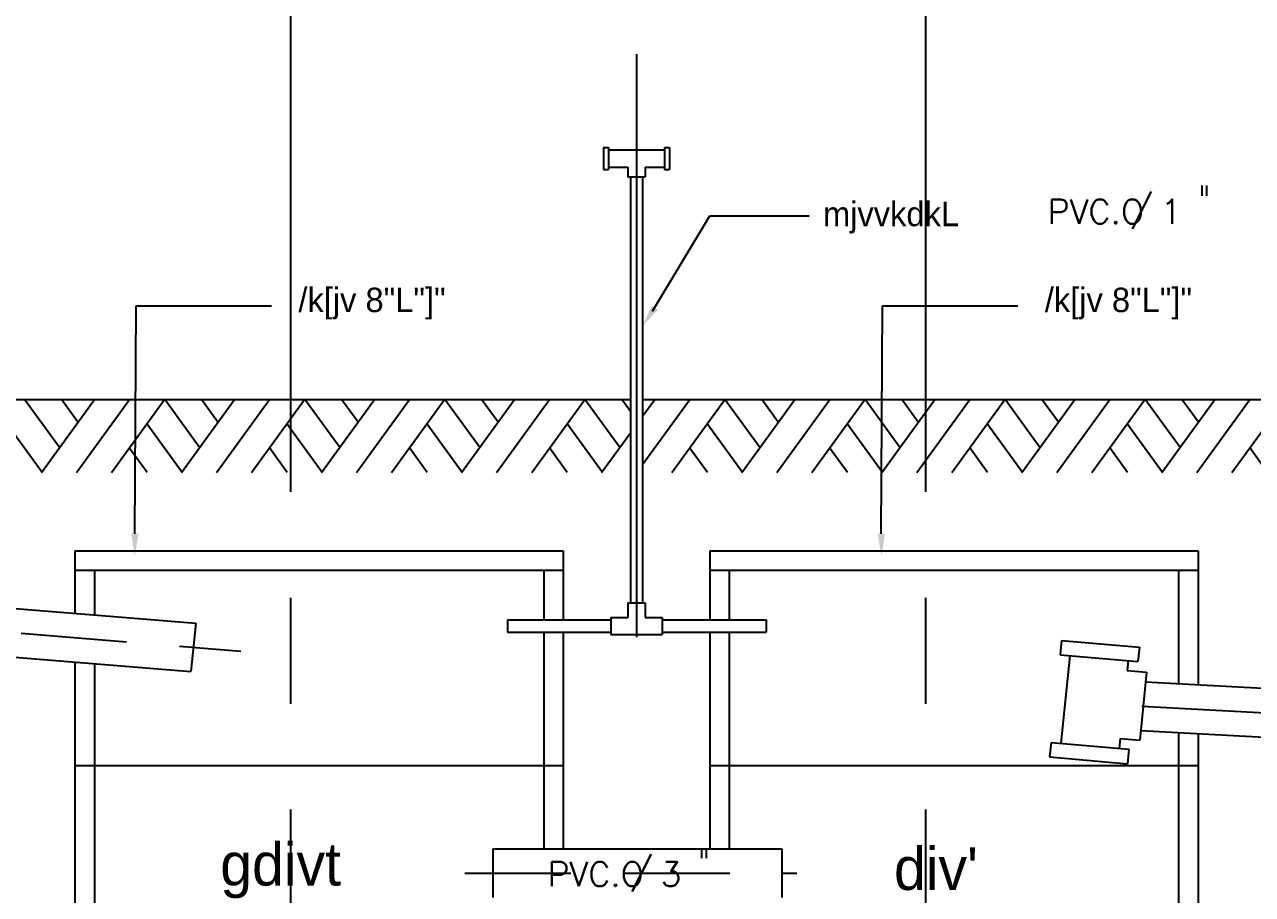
# Model space of a CAD drawing. Header units: inches. Extents: x -2548 to -2391, y 2200 to 2352.
# Drawn here: x -2465.805 to -2462.908, y 2323.275 to 2325.327 of the extents above; entities that cross this region are included whole.
import ezdxf

# ---------------------------------------------------------------- set-up
doc = ezdxf.new("R2010")
doc.units = ezdxf.units.IN
doc.header["$MEASUREMENT"] = 0
doc.linetypes.add('CENTER', pattern=[2, 1.25, -0.25, 0.25, -0.25])
doc.linetypes.add('HIDDEN', pattern=[0.375, 0.25, -0.125])
for name, color, linetype in [('1', 7, 'Continuous'), ('2', 2, 'Continuous'), ('3', 3, 'Continuous'), ('4', 4, 'Continuous')]:
    doc.layers.add(name, color=color, linetype=linetype)
doc.styles.add('ROMANS', font='romans', dxfattribs={"height": 0.1})
doc.styles.add('THAI', font='thai2')

msp = doc.modelspace()

# ---------------------------------------------------------------- linework, layer by layer
at = {"layer": '1', "color": 8}
for p, q in [((-2464.32344, 2324.6513), (-2464.18793, 2324.87621)), ((-2464.18793, 2324.87621), (-2463.95407, 2324.87621)), ((-2465.54437, 2324.12626), (-2465.54121, 2324.66377)), ((-2465.54121, 2324.66377), (-2465.22238, 2324.66377)), ((-2463.78363, 2324.12626), (-2463.78047, 2324.66377)), ((-2463.78047, 2324.66377), (-2463.46164, 2324.66377))]:
    msp.add_line(p, q, dxfattribs=at)
at = {"layer": '1', "linetype": 'HIDDEN'}
msp.add_line((-2464.76577, 2323.32562), (-2463.98307, 2323.32562), dxfattribs=at)
at = {"layer": '1', "linetype": 'CENTER'}
for points in [[(-2465.17708, 2327.47531), (-2465.17708, 2322.48421)], [(-2463.67948, 2327.47531), (-2463.67948, 2322.48677)]]:
    msp.add_lwpolyline(points, dxfattribs=at)
at = {"layer": '1', "linetype": 'Continuous'}
msp.add_lwpolyline([(-2464.36118, 2325.25759), (-2464.36118, 2323.88243)], dxfattribs=at)
at = {"layer": '1'}
for points in [[(-2465.72209, 2324.32955), (-2465.80435, 2324.44318)], [(-2465.76491, 2324.27038), (-2465.6398, 2324.44318)], [(-2465.67875, 2324.38942), (-2465.71767, 2324.44318)], [(-2465.68224, 2324.27038), (-2465.55713, 2324.44318)], [(-2465.59957, 2324.27038), (-2465.47446, 2324.44318)], [(-2465.3917, 2324.32955), (-2465.47396, 2324.44318)], [(-2465.43452, 2324.27038), (-2465.30941, 2324.44318)], [(-2465.34835, 2324.38942), (-2465.38727, 2324.44318)], [(-2465.35185, 2324.27038), (-2465.22674, 2324.44318)], [(-2465.26918, 2324.27038), (-2465.14407, 2324.44318)], [(-2465.0613, 2324.32955), (-2465.14356, 2324.44318)], [(-2465.10413, 2324.27038), (-2464.97902, 2324.44318)], [(-2465.01796, 2324.38942), (-2465.05688, 2324.44318)], [(-2465.02145, 2324.27038), (-2464.89634, 2324.44318)], [(-2464.93878, 2324.27038), (-2464.81367, 2324.44318)], [(-2464.73091, 2324.32955), (-2464.81317, 2324.44318)], [(-2464.77373, 2324.27038), (-2464.64862, 2324.44318)], [(-2464.68757, 2324.38942), (-2464.72649, 2324.44318)], [(-2464.69106, 2324.27038), (-2464.56595, 2324.44318)], [(-2464.60839, 2324.27038), (-2464.48328, 2324.44318)], [(-2464.40051, 2324.32955), (-2464.48278, 2324.44318)], [(-2464.37558, 2324.41484), (-2464.39609, 2324.44318)], [(-2464.34678, 2324.28956), (-2464.23556, 2324.44318)], [(-2464.34678, 2324.40375), (-2464.31823, 2324.44318)], [(-2464.278, 2324.27038), (-2464.15289, 2324.44318)], [(-2464.07012, 2324.32955), (-2464.15238, 2324.44318)], [(-2464.11294, 2324.27038), (-2463.98783, 2324.44318)], [(-2464.02678, 2324.38942), (-2464.0657, 2324.44318)], [(-2464.03027, 2324.27038), (-2463.90516, 2324.44318)], [(-2463.9476, 2324.27038), (-2463.82249, 2324.44318)], [(-2463.73973, 2324.32955), (-2463.82199, 2324.44318)], [(-2463.78255, 2324.27038), (-2463.65744, 2324.44318)], [(-2463.69638, 2324.38942), (-2463.73531, 2324.44318)], [(-2463.69988, 2324.27038), (-2463.57477, 2324.44318)], [(-2463.61721, 2324.27038), (-2463.4921, 2324.44318)], [(-2463.40933, 2324.32955), (-2463.4916, 2324.44318)], [(-2463.45216, 2324.27038), (-2463.32705, 2324.44318)], [(-2463.36599, 2324.38942), (-2463.40491, 2324.44318)], [(-2463.36949, 2324.27038), (-2463.24438, 2324.44318)], [(-2463.28682, 2324.27038), (-2463.16171, 2324.44318)], [(-2463.07894, 2324.32955), (-2463.1612, 2324.44318)], [(-2463.12176, 2324.27038), (-2462.99665, 2324.44318)], [(-2463.0356, 2324.38942), (-2463.07452, 2324.44318)], [(-2463.03909, 2324.27038), (-2462.91398, 2324.44318)], [(-2462.95642, 2324.27038), (-2462.83131, 2324.44318)], [(-2465.76318, 2324.27038), (-2465.84657, 2324.38555)], [(-2465.43279, 2324.27038), (-2465.51618, 2324.38555)], [(-2465.1024, 2324.27038), (-2465.18579, 2324.38555)], [(-2464.772, 2324.27038), (-2464.85539, 2324.38555)], [(-2464.44161, 2324.27038), (-2464.525, 2324.38555)], [(-2464.11122, 2324.27038), (-2464.19461, 2324.38555)], [(-2463.78082, 2324.27038), (-2463.86421, 2324.38555)], [(-2463.45043, 2324.27038), (-2463.53382, 2324.38555)], [(-2463.12004, 2324.27038), (-2463.20343, 2324.38555)], [(-2464.44334, 2324.27038), (-2464.37558, 2324.36397)], [(-2465.51546, 2324.27038), (-2465.55752, 2324.32846)], [(-2465.18507, 2324.27038), (-2465.22712, 2324.32846)], [(-2464.85467, 2324.27038), (-2464.89673, 2324.32846)], [(-2464.52428, 2324.27038), (-2464.56634, 2324.32846)], [(-2464.19389, 2324.27038), (-2464.23594, 2324.32846)], [(-2463.86349, 2324.27038), (-2463.90555, 2324.32846)], [(-2463.5331, 2324.27038), (-2463.57515, 2324.32846)], [(-2463.20271, 2324.27038), (-2463.24476, 2324.32846)], [(-2462.87231, 2324.27038), (-2462.91437, 2324.32846)], [(-2463.16874, 2323.71949), (-2460.6186, 2323.58215)], [(-2465.68598, 2323.57918), (-2464.53398, 2323.57918)], [(-2464.18838, 2323.57918), (-2463.03638, 2323.57918)]]:
    msp.add_lwpolyline(points, dxfattribs=at)
at = {"layer": '1', "linetype": 'HIDDEN'}
msp.add_lwpolyline([(-2466.93428, 2323.98235), (-2465.29425, 2323.84944)], dxfattribs=at)
at = {"layer": '1', "color": 8}
for points in [[(-2464.31071, 2324.65427), (-2464.32499, 2324.664), (-2464.34704, 2324.61629)], [(-2465.53573, 2324.12626), (-2465.55301, 2324.12626), (-2465.54437, 2324.07442)], [(-2463.77499, 2324.12626), (-2463.79227, 2324.12626), (-2463.78363, 2324.07442)]]:
    msp.add_solid(points, dxfattribs=at)
at = {"layer": '2'}
for p, q in [((-2463.02788, 2324.94761), (-2463.02788, 2324.92357)), ((-2463.01678, 2324.94761), (-2463.01678, 2324.92357)), ((-2464.70012, 2323.38322), (-2464.70012, 2323.26802)), ((-2464.2077, 2323.38469), (-2464.2077, 2323.36066)), ((-2464.1966, 2323.38469), (-2464.1966, 2323.36066)), ((-2464.0181, 2323.38322), (-2464.0181, 2323.26802))]:
    msp.add_line(p, q, dxfattribs=at)
at = {"layer": '2', "linetype": 'Continuous'}
for points in [[(-2464.43894, 2325.03729), (-2464.43894, 2324.98545)], [(-2464.42742, 2325.03729), (-2464.42742, 2324.98545)], [(-2464.29494, 2325.03729), (-2464.29494, 2324.98545)], [(-2464.28342, 2325.03729), (-2464.28342, 2324.98545)], [(-2464.38134, 2324.99121), (-2464.38134, 2324.96817)], [(-2464.34102, 2324.99121), (-2464.34102, 2324.96817)], [(-2464.37558, 2324.96817), (-2464.37558, 2323.96307)], [(-2464.34678, 2324.96817), (-2464.34678, 2323.96307)], [(-2464.53398, 2324.08606), (-2464.53398, 2323.92275)], [(-2464.18838, 2324.08606), (-2464.18838, 2323.92275)], [(-2463.03638, 2324.08606), (-2463.03638, 2323.76992)], [(-2464.58006, 2324.03998), (-2464.58006, 2323.92275)], [(-2464.1423, 2324.03998), (-2464.1423, 2323.92275)], [(-2463.08246, 2324.03998), (-2463.08246, 2323.7724)], [(-2464.38134, 2323.96307), (-2464.38134, 2323.92851)], [(-2464.34102, 2323.96307), (-2464.34102, 2323.92851)], [(-2464.66553, 2323.92275), (-2464.66553, 2323.89395)], [(-2464.42166, 2323.92851), (-2464.42166, 2323.88819)], [(-2464.3007, 2323.92851), (-2464.3007, 2323.88819)], [(-2464.05554, 2323.92275), (-2464.05554, 2323.89395)], [(-2464.58006, 2323.89395), (-2464.58006, 2323.38322)], [(-2464.53398, 2323.89395), (-2464.53398, 2323.38322)], [(-2464.18838, 2323.89395), (-2464.18838, 2323.38322)], [(-2464.1423, 2323.89395), (-2464.1423, 2323.38322)], [(-2463.08246, 2323.65716), (-2463.08246, 2322.65758)], [(-2463.03638, 2323.65468), (-2463.03638, 2322.65758)]]:
    msp.add_lwpolyline(points, dxfattribs=at)
at = {"layer": '2'}
for points in [[(-2464.43894, 2325.03729), (-2464.42742, 2325.03729)], [(-2464.42742, 2325.03153), (-2464.29494, 2325.03153)], [(-2464.29494, 2325.03729), (-2464.28342, 2325.03729)], [(-2464.43894, 2324.98545), (-2464.42742, 2324.98545)], [(-2464.42742, 2324.99121), (-2464.38134, 2324.99121)], [(-2464.34102, 2324.99121), (-2464.29494, 2324.99121)], [(-2464.29494, 2324.98545), (-2464.28342, 2324.98545)], [(-2464.38134, 2324.96817), (-2464.34102, 2324.96817)], [(-2465.68598, 2324.08606), (-2464.53398, 2324.08606)], [(-2464.18838, 2324.08606), (-2463.03638, 2324.08606)], [(-2466.92982, 2324.03977), (-2465.40091, 2323.9155)], [(-2465.68598, 2324.03998), (-2464.53398, 2324.03998)], [(-2464.18838, 2324.03998), (-2463.03638, 2324.03998)], [(-2464.38134, 2323.96307), (-2464.34102, 2323.96307)], [(-2466.93919, 2323.92503), (-2465.41267, 2323.80088)], [(-2465.40091, 2323.9155), (-2465.41267, 2323.80088)], [(-2464.66553, 2323.92275), (-2464.42166, 2323.92275)], [(-2464.42166, 2323.92851), (-2464.38134, 2323.92851)], [(-2464.34102, 2323.92851), (-2464.3007, 2323.92851)], [(-2464.3007, 2323.92275), (-2464.05554, 2323.92275)], [(-2464.66553, 2323.89395), (-2464.42166, 2323.89395)], [(-2464.42166, 2323.88819), (-2464.3007, 2323.88819)], [(-2464.3007, 2323.89395), (-2464.05554, 2323.89395)], [(-2463.35846, 2323.87466), (-2463.36199, 2323.84028)], [(-2463.35846, 2323.87466), (-2463.1748, 2323.85879)], [(-2463.1748, 2323.85879), (-2463.17833, 2323.82441)], [(-2463.36199, 2323.84028), (-2463.17833, 2323.82441)], [(-2463.33903, 2323.83829), (-2463.36021, 2323.632)], [(-2463.20129, 2323.82639), (-2463.20364, 2323.80347)], [(-2463.20401, 2323.8035), (-2463.15773, 2323.7995)], [(-2463.15773, 2323.7995), (-2463.17419, 2323.63905)], [(-2463.16008, 2323.77658), (-2460.52286, 2323.63456)], [(-2463.17184, 2323.66198), (-2460.53462, 2323.51995)], [(-2463.38316, 2323.63398), (-2463.38669, 2323.5996)], [(-2463.38316, 2323.63398), (-2463.1995, 2323.61812)], [(-2463.22011, 2323.64302), (-2463.22246, 2323.6201)], [(-2463.22011, 2323.64302), (-2463.17419, 2323.63905)], [(-2463.38669, 2323.5996), (-2463.20303, 2323.58373)], [(-2463.1995, 2323.61812), (-2463.20303, 2323.58373)], [(-2464.70012, 2323.38322), (-2464.0181, 2323.38322)]]:
    msp.add_lwpolyline(points, dxfattribs=at)
at = {"layer": '4'}
for points in [[(-2466.79835, 2324.44318), (-2464.37558, 2324.44318)], [(-2464.34678, 2324.44318), (-2458.04671, 2324.44318)]]:
    msp.add_lwpolyline(points, dxfattribs=at)
at = {"layer": '4', "color": 2, "linetype": 'Continuous'}
for points in [[(-2465.68598, 2324.08606), (-2465.68598, 2323.93867)], [(-2465.6399, 2324.03998), (-2465.6399, 2323.93492)], [(-2465.68598, 2323.82311), (-2465.68598, 2322.65758)], [(-2465.6399, 2323.81936), (-2465.6399, 2322.65758)]]:
    msp.add_lwpolyline(points, dxfattribs=at)

# ---------------------------------------------------------------- texts
at = {"layer": '2'}
for s, style, p in [('/', 'ROMANS', (-2463.19639, 2324.86471)), ('mjvvkdkL ', 'THAI', (-2463.92125, 2324.85161)), ('PVC.O 1', 'ROMANS', (-2463.39118, 2324.85735)), ('/k[jv 8"L"]"', 'THAI', (-2465.15874, 2324.6489)), ('/k[jv 8"L"]"', 'THAI', (-2463.39801, 2324.6489)), ('/', 'ROMANS', (-2464.37621, 2323.30179)), ('PVC.O 3', 'ROMANS', (-2464.571, 2323.29444))]:
    msp.add_text(s, height=0.0576, dxfattribs=dict(at, style=style)).set_placement(p)
at = {"layer": '3', "style": 'THAI'}
for s, p in [('gdivt', (-2465.34292, 2323.29622)), ("div' ", (-2463.75369, 2323.28591))]:
    msp.add_text(s, height=0.1008, dxfattribs=at).set_placement(p)

doc.saveas('drawing.dxf')
